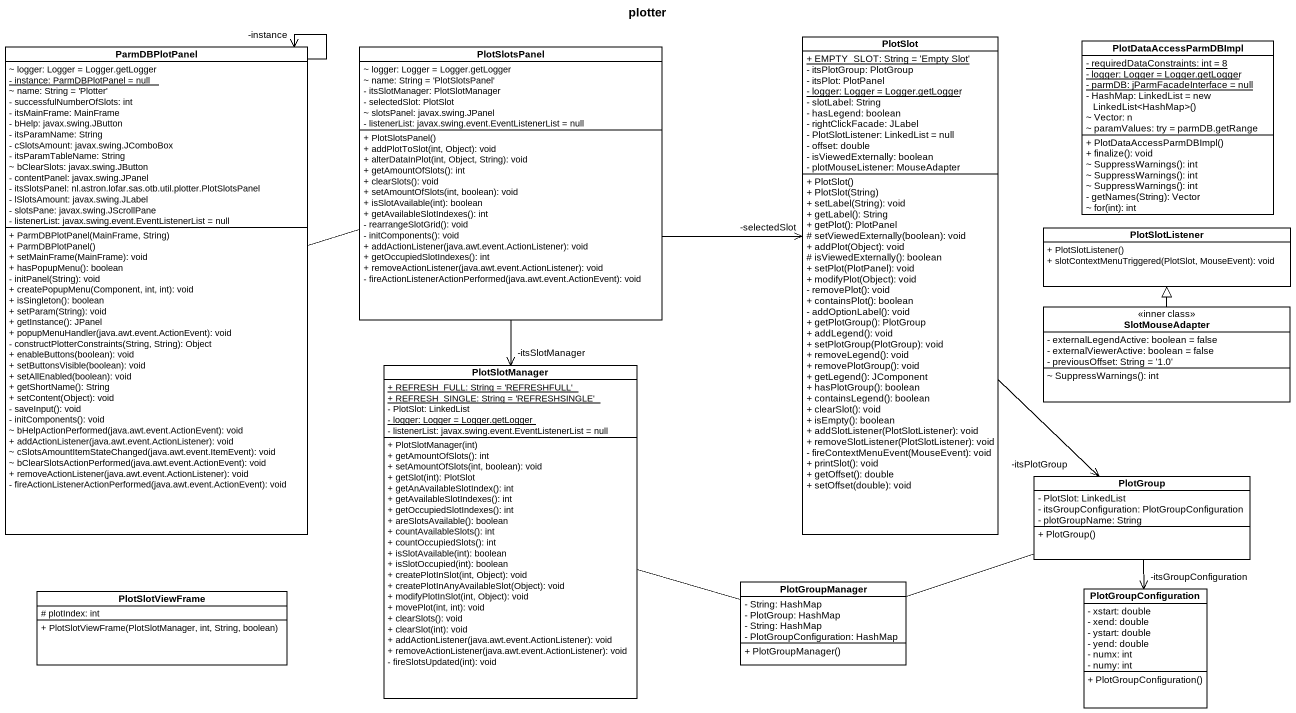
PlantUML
@startuml
title plotter
hide circle
hide empty members
skinparam classAttributeIconSize 0
class ParmDBPlotPanel {
  ~ logger: Logger = Logger.getLogger
  {static} - instance: ParmDBPlotPanel = null
  ~ name: String = 'Plotter'
  - successfulNumberOfSlots: int
  - itsMainFrame: MainFrame
  - bHelp: javax.swing.JButton
  - itsParamName: String
  - cSlotsAmount: javax.swing.JComboBox
  - itsParamTableName: String
  ~ bClearSlots: javax.swing.JButton
  - contentPanel: javax.swing.JPanel
  - itsSlotsPanel: nl.astron.lofar.sas.otb.util.plotter.PlotSlotsPanel
  - lSlotsAmount: javax.swing.JLabel
  - slotsPane: javax.swing.JScrollPane
  - listenerList: javax.swing.event.EventListenerList = null
  + ParmDBPlotPanel(MainFrame, String)
  + ParmDBPlotPanel()
  + setMainFrame(MainFrame): void
  + hasPopupMenu(): boolean
  - initPanel(String): void
  + createPopupMenu(Component, int, int): void
  + isSingleton(): boolean
  + setParam(String): void
  + getInstance(): JPanel
  + popupMenuHandler(java.awt.event.ActionEvent): void
  - constructPlotterConstraints(String, String): Object
  + enableButtons(boolean): void
  + setButtonsVisible(boolean): void
  + setAllEnabled(boolean): void
  + getShortName(): String
  + setContent(Object): void
  - saveInput(): void
  - initComponents(): void
  ~ bHelpActionPerformed(java.awt.event.ActionEvent): void
  + addActionListener(java.awt.event.ActionListener): void
  ~ cSlotsAmountItemStateChanged(java.awt.event.ItemEvent): void
  ~ bClearSlotsActionPerformed(java.awt.event.ActionEvent): void
  + removeActionListener(java.awt.event.ActionListener): void
  - fireActionListenerActionPerformed(java.awt.event.ActionEvent): void
}
class PlotSlotsPanel {
  ~ logger: Logger = Logger.getLogger
  ~ name: String = 'PlotSlotsPanel'
  - itsSlotManager: PlotSlotManager
  - selectedSlot: PlotSlot
  ~ slotsPanel: javax.swing.JPanel
  - listenerList: javax.swing.event.EventListenerList = null
  + PlotSlotsPanel()
  + addPlotToSlot(int, Object): void
  + alterDataInPlot(int, Object, String): void
  + getAmountOfSlots(): int
  + clearSlots(): void
  + setAmountOfSlots(int, boolean): void
  + isSlotAvailable(int): boolean
  + getAvailableSlotIndexes(): int
  - rearrangeSlotGrid(): void
  - initComponents(): void
  + addActionListener(java.awt.event.ActionListener): void
  + getOccupiedSlotIndexes(): int
  + removeActionListener(java.awt.event.ActionListener): void
  - fireActionListenerActionPerformed(java.awt.event.ActionEvent): void
}
class PlotSlot {
  {static} + EMPTY_SLOT: String = 'Empty Slot'
  - itsPlotGroup: PlotGroup
  - itsPlot: PlotPanel
  {static} - logger: Logger = Logger.getLogger
  - slotLabel: String
  - hasLegend: boolean
  - rightClickFacade: JLabel
  - PlotSlotListener: LinkedList = null
  - offset: double
  - isViewedExternally: boolean
  - plotMouseListener: MouseAdapter
  + PlotSlot()
  + PlotSlot(String)
  + setLabel(String): void
  + getLabel(): String
  + getPlot(): PlotPanel
  # setViewedExternally(boolean): void
  + addPlot(Object): void
  # isViewedExternally(): boolean
  + setPlot(PlotPanel): void
  + modifyPlot(Object): void
  - removePlot(): void
  + containsPlot(): boolean
  - addOptionLabel(): void
  + getPlotGroup(): PlotGroup
  + addLegend(): void
  + setPlotGroup(PlotGroup): void
  + removeLegend(): void
  + removePlotGroup(): void
  + getLegend(): JComponent
  + hasPlotGroup(): boolean
  + containsLegend(): boolean
  + clearSlot(): void
  + isEmpty(): boolean
  + addSlotListener(PlotSlotListener): void
  + removeSlotListener(PlotSlotListener): void
  - fireContextMenuEvent(MouseEvent): void
  + printSlot(): void
  + getOffset(): double
  + setOffset(double): void
}
class PlotDataAccessParmDBImpl {
  {static} - requiredDataConstraints: int = 8
  {static} - logger: Logger = Logger.getLogger
  {static} - parmDB: jParmFacadeInterface = null
  {field} - HashMap: LinkedList = new LinkedList<HashMap>()
  ~ Vector: n
  ~ paramValues: try = parmDB.getRange
  + PlotDataAccessParmDBImpl()
  + finalize(): void
  ~ SuppressWarnings(): int
  ~ SuppressWarnings(): int
  ~ SuppressWarnings(): int
  - getNames(String): Vector
  ~ for(int): int
}
class PlotSlotListener {
  + PlotSlotListener()
  + slotContextMenuTriggered(PlotSlot, MouseEvent): void
}
class SlotMouseAdapter <<inner class>> {
  - externalLegendActive: boolean = false
  - externalViewerActive: boolean = false
  - previousOffset: String = '1.0'
  ~ SuppressWarnings(): int
}
class PlotSlotManager {
  {static} + REFRESH_FULL: String = 'REFRESHFULL'
  {static} + REFRESH_SINGLE: String = 'REFRESHSINGLE'
  - PlotSlot: LinkedList
  {static} - logger: Logger = Logger.getLogger
  - listenerList: javax.swing.event.EventListenerList = null
  + PlotSlotManager(int)
  + getAmountOfSlots(): int
  + setAmountOfSlots(int, boolean): void
  + getSlot(int): PlotSlot
  + getAnAvailableSlotIndex(): int
  + getAvailableSlotIndexes(): int
  + getOccupiedSlotIndexes(): int
  + areSlotsAvailable(): boolean
  + countAvailableSlots(): int
  + countOccupiedSlots(): int
  + isSlotAvailable(int): boolean
  + isSlotOccupied(int): boolean
  + createPlotInSlot(int, Object): void
  + createPlotInAnyAvailableSlot(Object): void
  + modifyPlotInSlot(int, Object): void
  + movePlot(int, int): void
  + clearSlots(): void
  + clearSlot(int): void
  + addActionListener(java.awt.event.ActionListener): void
  + removeActionListener(java.awt.event.ActionListener): void
  - fireSlotsUpdated(int): void
}
class PlotGroup {
  - PlotSlot: LinkedList
  - itsGroupConfiguration: PlotGroupConfiguration
  - plotGroupName: String
  + PlotGroup()
}
class PlotSlotViewFrame {
  # plotIndex: int
  + PlotSlotViewFrame(PlotSlotManager, int, String, boolean)
}
class PlotGroupManager {
  - String: HashMap
  - PlotGroup: HashMap
  - String: HashMap
  - PlotGroupConfiguration: HashMap
  + PlotGroupManager()
}
class PlotGroupConfiguration {
  - xstart: double
  - xend: double
  - ystart: double
  - yend: double
  - numx: int
  - numy: int
  + PlotGroupConfiguration()
}
ParmDBPlotPanel --> "-instance" ParmDBPlotPanel
ParmDBPlotPanel -right- PlotSlotsPanel
PlotSlotsPanel -right-> "-selectedSlot" PlotSlot
PlotSlotsPanel --> "-itsSlotManager" PlotSlotManager
PlotSlot --> "-itsPlotGroup" PlotGroup
SlotMouseAdapter -up-|> PlotSlotListener
PlotSlotManager -right- PlotGroupManager
PlotGroup --> "-itsGroupConfiguration" PlotGroupConfiguration
PlotGroupManager -right- PlotGroup
@enduml
